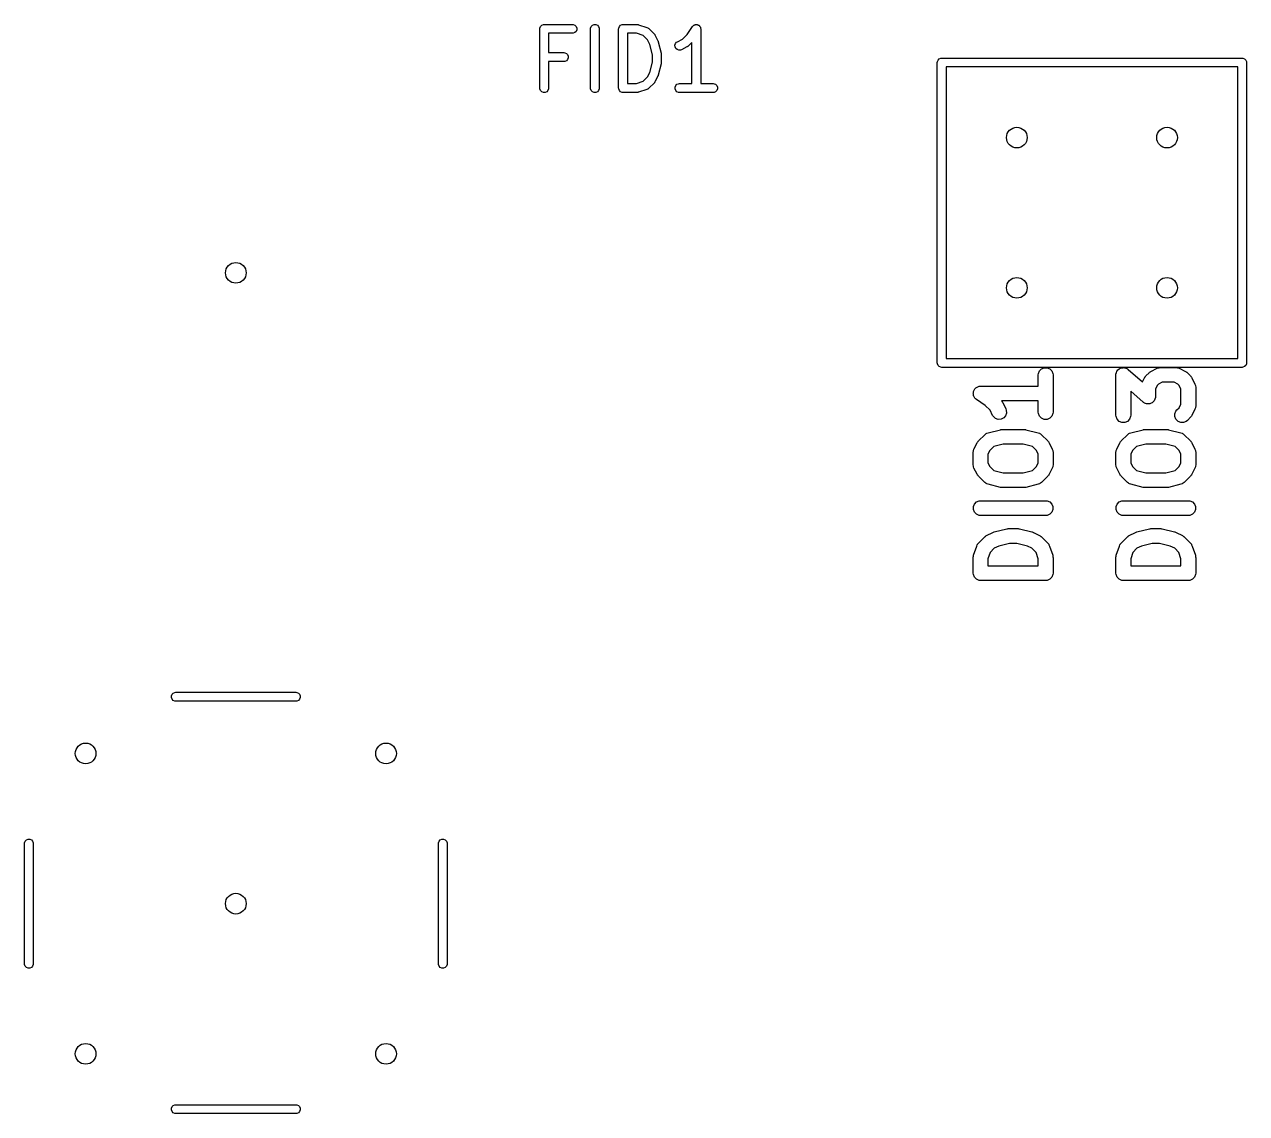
# Model space of a CAD drawing. Header units: inches. Extents: x -2.18 to 1.75, y 0.48 to 2.79.
# Drawn here: x -2.131 to -1.317, y 2.065 to 2.79 of the extents above; entities that cross this region are included whole.
import ezdxf

# ---------------------------------------------------------------- set-up
doc = ezdxf.new("R2010")
doc.units = ezdxf.units.IN
doc.header["$MEASUREMENT"] = 0
doc.layers.add('BLACK', color=250, linetype='CONTINUOUS')

msp = doc.modelspace()

# ---------------------------------------------------------------- linework, layer by layer
at = {"layer": 'BLACK', "linetype": 'CONTINUOUS'}
for p, q in [((-1.78763, 2.78741), (-1.78757, 2.78798)), ((-1.78763, 2.74804), (-1.78763, 2.78741)), ((-1.78757, 2.78798), (-1.78713, 2.78905)), ((-1.78713, 2.78905), (-1.78632, 2.78986)), ((-1.78632, 2.78986), (-1.78525, 2.7903)), ((-1.78525, 2.7903), (-1.78468, 2.79036)), ((-1.78468, 2.79036), (-1.76593, 2.79036)), ((-1.76593, 2.78446), (-1.78172, 2.78446)), ((-1.78172, 2.78446), (-1.78172, 2.77161)), ((-1.76593, 2.79036), (-1.76535, 2.7903)), ((-1.76535, 2.78451), (-1.76593, 2.78446)), ((-1.76535, 2.7903), (-1.76429, 2.78986)), ((-1.76429, 2.78495), (-1.76535, 2.78451)), ((-1.76429, 2.78986), (-1.76347, 2.78905)), ((-1.76347, 2.78577), (-1.76429, 2.78495)), ((-1.76347, 2.78905), (-1.76303, 2.78798)), ((-1.76303, 2.78683), (-1.76347, 2.78577)), ((-1.76303, 2.78798), (-1.76303, 2.78683)), ((-1.75388, 2.78741), (-1.75383, 2.78798)), ((-1.75388, 2.74804), (-1.75388, 2.78741)), ((-1.75383, 2.78798), (-1.75338, 2.78905)), ((-1.75338, 2.78905), (-1.75257, 2.78986)), ((-1.75257, 2.78986), (-1.75151, 2.7903)), ((-1.75151, 2.7903), (-1.75035, 2.7903)), ((-1.75035, 2.7903), (-1.74929, 2.78986)), ((-1.74929, 2.78986), (-1.74847, 2.78905)), ((-1.74847, 2.78905), (-1.74803, 2.78798)), ((-1.74803, 2.78798), (-1.74798, 2.78741)), ((-1.74798, 2.78741), (-1.74798, 2.74804)), ((-1.73513, 2.78741), (-1.73508, 2.78798)), ((-1.73513, 2.74804), (-1.73513, 2.78741)), ((-1.73508, 2.78798), (-1.73464, 2.78905)), ((-1.73464, 2.78905), (-1.73382, 2.78986)), ((-1.73382, 2.78986), (-1.73276, 2.7903)), ((-1.73276, 2.7903), (-1.73218, 2.79036)), ((-1.73218, 2.79036), (-1.72281, 2.79036)), ((-1.72329, 2.78446), (-1.72923, 2.78446)), ((-1.72923, 2.78446), (-1.72923, 2.75099)), ((-1.71878, 2.78295), (-1.72329, 2.78446)), ((-1.72281, 2.79036), (-1.72252, 2.79033)), ((-1.72252, 2.79033), (-1.72244, 2.79034)), ((-1.72244, 2.79034), (-1.72234, 2.79032)), ((-1.72234, 2.79032), (-1.72223, 2.7903)), ((-1.72223, 2.7903), (-1.72216, 2.79027)), ((-1.72216, 2.79027), (-1.72187, 2.79021)), ((-1.72187, 2.79021), (-1.71625, 2.78834)), ((-1.71586, 2.78004), (-1.71878, 2.78295)), ((-1.71625, 2.78834), (-1.71572, 2.7881)), ((-1.71572, 2.7881), (-1.71564, 2.78803)), ((-1.71564, 2.78803), (-1.71554, 2.78799)), ((-1.71554, 2.78799), (-1.7151, 2.78762)), ((-1.7151, 2.78762), (-1.71135, 2.78387)), ((-1.71135, 2.78387), (-1.71116, 2.78365)), ((-1.71116, 2.78365), (-1.7111, 2.78359)), ((-1.7111, 2.78359), (-1.71105, 2.78351)), ((-1.71105, 2.78351), (-1.71098, 2.78342)), ((-1.71098, 2.78342), (-1.71095, 2.78335)), ((-1.71095, 2.78335), (-1.71079, 2.7831)), ((-1.71079, 2.7831), (-1.70892, 2.77936)), ((-1.69269, 2.78046), (-1.68948, 2.78367)), ((-1.68948, 2.78367), (-1.6859, 2.78905)), ((-1.6859, 2.78905), (-1.68589, 2.78905)), ((-1.68589, 2.78905), (-1.68553, 2.78949)), ((-1.68589, 2.78905), (-1.68589, 2.78905)), ((-1.68589, 2.78905), (-1.68589, 2.78905)), ((-1.68553, 2.78949), (-1.68529, 2.78966)), ((-1.68529, 2.78966), (-1.68508, 2.78986)), ((-1.68508, 2.78986), (-1.68481, 2.78997)), ((-1.68481, 2.78997), (-1.68457, 2.79014)), ((-1.68457, 2.79014), (-1.68428, 2.79019)), ((-1.68428, 2.79019), (-1.68401, 2.7903)), ((-1.68401, 2.7903), (-1.68373, 2.7903)), ((-1.68373, 2.7903), (-1.68344, 2.79036)), ((-1.68344, 2.79036), (-1.68315, 2.7903)), ((-1.68315, 2.7903), (-1.68286, 2.7903)), ((-1.68286, 2.7903), (-1.6826, 2.79019)), ((-1.6826, 2.79019), (-1.68231, 2.79014)), ((-1.68231, 2.79014), (-1.68207, 2.78998)), ((-1.68207, 2.78998), (-1.6818, 2.78986)), ((-1.6818, 2.78986), (-1.68159, 2.78966)), ((-1.68159, 2.78966), (-1.68135, 2.7895)), ((-1.68135, 2.7895), (-1.68119, 2.78926)), ((-1.68119, 2.78926), (-1.68098, 2.78905)), ((-1.68098, 2.78905), (-1.68087, 2.78878)), ((-1.68087, 2.78878), (-1.68071, 2.78854)), ((-1.68071, 2.78854), (-1.68065, 2.78825)), ((-1.68065, 2.78825), (-1.68054, 2.78798)), ((-1.68054, 2.78798), (-1.68049, 2.78741)), ((-1.68049, 2.78741), (-1.68049, 2.78741)), ((-1.68049, 2.78741), (-1.68049, 2.78741)), ((-1.68049, 2.78741), (-1.68049, 2.78741)), ((-1.68049, 2.78741), (-1.68049, 2.75099)), ((-1.71435, 2.777), (-1.71586, 2.78004)), ((-1.71264, 2.77017), (-1.71435, 2.777)), ((-1.70892, 2.77936), (-1.7089, 2.77931)), ((-1.7089, 2.77931), (-1.70889, 2.7793)), ((-1.70889, 2.7793), (-1.7088, 2.77906)), ((-1.7088, 2.77906), (-1.70871, 2.77881)), ((-1.70871, 2.77881), (-1.70871, 2.77879)), ((-1.70871, 2.77879), (-1.7087, 2.77875)), ((-1.7087, 2.77875), (-1.70682, 2.77125)), ((-1.69762, 2.77653), (-1.69725, 2.77762)), ((-1.69753, 2.77538), (-1.69762, 2.77653)), ((-1.69702, 2.77435), (-1.69753, 2.77538)), ((-1.69725, 2.77762), (-1.6965, 2.77849)), ((-1.6965, 2.77849), (-1.69601, 2.7788)), ((-1.69601, 2.7788), (-1.69269, 2.78046)), ((-1.68962, 2.77539), (-1.69337, 2.77352)), ((-1.68937, 2.77555), (-1.68962, 2.77539)), ((-1.6893, 2.77558), (-1.68937, 2.77555)), ((-1.68922, 2.77565), (-1.6893, 2.77558)), ((-1.68913, 2.7757), (-1.68922, 2.77565)), ((-1.68908, 2.77576), (-1.68913, 2.7757)), ((-1.68885, 2.77595), (-1.68908, 2.77576)), ((-1.68639, 2.77841), (-1.68885, 2.77595)), ((-1.68639, 2.75099), (-1.68639, 2.77841)), ((-1.78172, 2.77161), (-1.77155, 2.77161)), ((-1.77155, 2.77161), (-1.77098, 2.77156)), ((-1.77098, 2.77156), (-1.76991, 2.77112)), ((-1.76991, 2.77112), (-1.7691, 2.7703)), ((-1.7691, 2.76702), (-1.76991, 2.76621)), ((-1.7691, 2.7703), (-1.76866, 2.76924)), ((-1.76866, 2.76809), (-1.7691, 2.76702)), ((-1.76866, 2.76924), (-1.76866, 2.76809)), ((-1.71264, 2.76528), (-1.71264, 2.77017)), ((-1.70682, 2.77125), (-1.70681, 2.77115)), ((-1.70681, 2.77115), (-1.70679, 2.77111)), ((-1.70679, 2.77111), (-1.70677, 2.77089)), ((-1.70677, 2.77089), (-1.70674, 2.77068)), ((-1.70674, 2.77068), (-1.70674, 2.77064)), ((-1.70674, 2.77064), (-1.70673, 2.77054)), ((-1.70673, 2.77054), (-1.70673, 2.76491)), ((-1.69615, 2.77359), (-1.69702, 2.77435)), ((-1.69506, 2.77323), (-1.69615, 2.77359)), ((-1.69391, 2.77331), (-1.69506, 2.77323)), ((-1.69337, 2.77352), (-1.69391, 2.77331)), ((-1.5229, 2.76558), (-1.52246, 2.76664)), ((-1.52246, 2.76664), (-1.52164, 2.76746)), ((-1.52164, 2.76746), (-1.52058, 2.7679)), ((-1.52058, 2.7679), (-1.52, 2.76795)), ((-1.52, 2.76795), (-1.32, 2.76795)), ((-1.32, 2.76795), (-1.31942, 2.7679)), ((-1.31942, 2.7679), (-1.31836, 2.76746)), ((-1.31836, 2.76746), (-1.31754, 2.76664)), ((-1.31754, 2.76664), (-1.3171, 2.76558)), ((-1.77155, 2.76571), (-1.78172, 2.76571)), ((-1.78172, 2.76571), (-1.78172, 2.74804)), ((-1.77098, 2.76577), (-1.77155, 2.76571)), ((-1.76991, 2.76621), (-1.77098, 2.76577)), ((-1.71435, 2.75844), (-1.71264, 2.76528)), ((-1.70682, 2.7642), (-1.7087, 2.7567)), ((-1.70681, 2.7643), (-1.70682, 2.7642)), ((-1.70679, 2.76434), (-1.70681, 2.7643)), ((-1.70677, 2.76455), (-1.70679, 2.76434)), ((-1.70674, 2.76477), (-1.70677, 2.76455)), ((-1.70673, 2.76491), (-1.70674, 2.76481)), ((-1.70674, 2.76481), (-1.70674, 2.76477)), ((-1.52295, 2.765), (-1.5229, 2.76558)), ((-1.52295, 2.565), (-1.52295, 2.765)), ((-1.51705, 2.76205), (-1.51705, 2.56795)), ((-1.32295, 2.76205), (-1.51705, 2.76205)), ((-1.32295, 2.56795), (-1.32295, 2.76205)), ((-1.3171, 2.76558), (-1.31705, 2.765)), ((-1.31705, 2.765), (-1.31705, 2.565)), ((-1.72923, 2.75099), (-1.72329, 2.75099)), ((-1.72329, 2.75099), (-1.71878, 2.75249)), ((-1.71878, 2.75249), (-1.71586, 2.75541)), ((-1.71586, 2.75541), (-1.71435, 2.75844)), ((-1.71135, 2.75158), (-1.7151, 2.74783)), ((-1.71116, 2.7518), (-1.71135, 2.75158)), ((-1.7111, 2.75185), (-1.71116, 2.7518)), ((-1.71105, 2.75194), (-1.7111, 2.75185)), ((-1.71098, 2.75202), (-1.71105, 2.75194)), ((-1.71095, 2.75209), (-1.71098, 2.75202)), ((-1.71079, 2.75234), (-1.71095, 2.75209)), ((-1.70892, 2.75609), (-1.71079, 2.75234)), ((-1.7089, 2.75613), (-1.70892, 2.75609)), ((-1.70889, 2.75615), (-1.7089, 2.75613)), ((-1.7088, 2.75639), (-1.70889, 2.75615)), ((-1.70871, 2.75663), (-1.7088, 2.75639)), ((-1.7087, 2.7567), (-1.70871, 2.75665)), ((-1.70871, 2.75665), (-1.70871, 2.75663)), ((-1.69714, 2.74968), (-1.69633, 2.75049)), ((-1.69633, 2.75049), (-1.69526, 2.75093)), ((-1.69526, 2.75093), (-1.69469, 2.75099)), ((-1.69469, 2.75099), (-1.68639, 2.75099)), ((-1.68049, 2.75099), (-1.67219, 2.75099)), ((-1.67219, 2.75099), (-1.67161, 2.75093)), ((-1.67161, 2.75093), (-1.67055, 2.75049)), ((-1.67055, 2.75049), (-1.66973, 2.74968)), ((-1.78757, 2.74746), (-1.78763, 2.74804)), ((-1.78713, 2.7464), (-1.78757, 2.74746)), ((-1.78632, 2.74558), (-1.78713, 2.7464)), ((-1.78525, 2.74514), (-1.78632, 2.74558)), ((-1.7841, 2.74514), (-1.78525, 2.74514)), ((-1.78304, 2.74558), (-1.7841, 2.74514)), ((-1.78222, 2.7464), (-1.78304, 2.74558)), ((-1.78178, 2.74746), (-1.78222, 2.7464)), ((-1.78172, 2.74804), (-1.78178, 2.74746)), ((-1.75383, 2.74746), (-1.75388, 2.74804)), ((-1.75338, 2.7464), (-1.75383, 2.74746)), ((-1.75257, 2.74558), (-1.75338, 2.7464)), ((-1.75151, 2.74514), (-1.75257, 2.74558)), ((-1.75035, 2.74514), (-1.75151, 2.74514)), ((-1.74929, 2.74558), (-1.75035, 2.74514)), ((-1.74847, 2.7464), (-1.74929, 2.74558)), ((-1.74803, 2.74746), (-1.74847, 2.7464)), ((-1.74798, 2.74804), (-1.74803, 2.74746)), ((-1.73508, 2.74746), (-1.73513, 2.74804)), ((-1.73464, 2.7464), (-1.73508, 2.74746)), ((-1.73382, 2.74558), (-1.73464, 2.7464)), ((-1.73276, 2.74514), (-1.73382, 2.74558)), ((-1.73218, 2.74509), (-1.73276, 2.74514)), ((-1.72281, 2.74509), (-1.73218, 2.74509)), ((-1.72252, 2.74511), (-1.72281, 2.74509)), ((-1.72244, 2.74511), (-1.72252, 2.74511)), ((-1.72234, 2.74513), (-1.72244, 2.74511)), ((-1.72223, 2.74514), (-1.72234, 2.74513)), ((-1.72216, 2.74517), (-1.72223, 2.74514)), ((-1.72187, 2.74524), (-1.72216, 2.74517)), ((-1.71625, 2.74711), (-1.72187, 2.74524)), ((-1.71572, 2.74735), (-1.71625, 2.74711)), ((-1.71564, 2.74742), (-1.71572, 2.74735)), ((-1.71554, 2.74746), (-1.71564, 2.74742)), ((-1.7151, 2.74783), (-1.71554, 2.74746)), ((-1.69758, 2.74861), (-1.69714, 2.74968)), ((-1.69758, 2.74746), (-1.69758, 2.74861)), ((-1.69714, 2.7464), (-1.69758, 2.74746)), ((-1.69633, 2.74558), (-1.69714, 2.7464)), ((-1.69526, 2.74514), (-1.69633, 2.74558)), ((-1.69469, 2.74509), (-1.69526, 2.74514)), ((-1.67219, 2.74509), (-1.69469, 2.74509)), ((-1.67161, 2.74514), (-1.67219, 2.74509)), ((-1.67055, 2.74558), (-1.67161, 2.74514)), ((-1.66973, 2.7464), (-1.67055, 2.74558)), ((-1.66973, 2.74968), (-1.66929, 2.74861)), ((-1.66929, 2.74746), (-1.66973, 2.7464)), ((-1.66929, 2.74861), (-1.66929, 2.74746)), ((-1.5229, 2.56442), (-1.52295, 2.565)), ((-1.52246, 2.56336), (-1.5229, 2.56442)), ((-1.52164, 2.56254), (-1.52246, 2.56336)), ((-1.51705, 2.56795), (-1.32295, 2.56795)), ((-1.31754, 2.56336), (-1.31836, 2.56254)), ((-1.3171, 2.56442), (-1.31754, 2.56336)), ((-1.31705, 2.565), (-1.3171, 2.56442)), ((-1.52058, 2.5621), (-1.52164, 2.56254)), ((-1.52, 2.56205), (-1.52058, 2.5621)), ((-1.32, 2.56205), (-1.52, 2.56205)), ((-1.45573, 2.55702), (-1.45564, 2.55798)), ((-1.45573, 2.54957), (-1.45573, 2.55702)), ((-1.45564, 2.55798), (-1.4549, 2.55976)), ((-1.4549, 2.55976), (-1.45355, 2.56111)), ((-1.45355, 2.56111), (-1.45177, 2.56185)), ((-1.45177, 2.56185), (-1.44985, 2.56185)), ((-1.44985, 2.56185), (-1.44808, 2.56111)), ((-1.44808, 2.56111), (-1.44672, 2.55976)), ((-1.44672, 2.55976), (-1.44599, 2.55798)), ((-1.44599, 2.55798), (-1.44589, 2.55702)), ((-1.44589, 2.55702), (-1.44589, 2.53228)), ((-1.40404, 2.55702), (-1.40399, 2.55753)), ((-1.40404, 2.53021), (-1.40404, 2.55702)), ((-1.404, 2.55766), (-1.40397, 2.55775)), ((-1.40399, 2.55753), (-1.404, 2.55766)), ((-1.40397, 2.55775), (-1.40395, 2.55798)), ((-1.40395, 2.55798), (-1.40364, 2.55872)), ((-1.40364, 2.55872), (-1.40338, 2.55948)), ((-1.40338, 2.55948), (-1.40327, 2.5596)), ((-1.40327, 2.5596), (-1.40321, 2.55976)), ((-1.40321, 2.55976), (-1.40265, 2.56032)), ((-1.40265, 2.56032), (-1.40212, 2.56092)), ((-1.40212, 2.56092), (-1.40197, 2.561)), ((-1.40197, 2.561), (-1.40185, 2.56111)), ((-1.40185, 2.56111), (-1.40111, 2.56142)), ((-1.40111, 2.56142), (-1.4004, 2.56178)), ((-1.4004, 2.56178), (-1.40023, 2.56179)), ((-1.40023, 2.56179), (-1.40008, 2.56185)), ((-1.40008, 2.56185), (-1.39928, 2.56185)), ((-1.39928, 2.56185), (-1.39848, 2.5619)), ((-1.39848, 2.5619), (-1.39832, 2.56185)), ((-1.39832, 2.56185), (-1.39816, 2.56185)), ((-1.39816, 2.56185), (-1.39742, 2.56154)), ((-1.39742, 2.56154), (-1.39666, 2.56129)), ((-1.39666, 2.56129), (-1.39647, 2.56115)), ((-1.39647, 2.56115), (-1.39638, 2.56111)), ((-1.39638, 2.56111), (-1.39629, 2.56102)), ((-1.39629, 2.56102), (-1.39588, 2.56073)), ((-1.39588, 2.56073), (-1.38633, 2.55237)), ((-1.38633, 2.55237), (-1.38496, 2.5551)), ((-1.38496, 2.5551), (-1.3847, 2.55551)), ((-1.3847, 2.55551), (-1.38465, 2.55563)), ((-1.38465, 2.55563), (-1.38454, 2.55577)), ((-1.38454, 2.55577), (-1.38445, 2.55592)), ((-1.38445, 2.55592), (-1.38435, 2.556)), ((-1.38435, 2.556), (-1.38404, 2.55638)), ((-1.38404, 2.55638), (-1.38198, 2.55844)), ((-1.38198, 2.55844), (-1.3816, 2.55875)), ((-1.3816, 2.55875), (-1.38151, 2.55885)), ((-1.38151, 2.55885), (-1.38137, 2.55894)), ((-1.38137, 2.55894), (-1.38123, 2.55905)), ((-1.38123, 2.55905), (-1.38111, 2.5591)), ((-1.38111, 2.5591), (-1.3807, 2.55936)), ((-1.3807, 2.55936), (-1.37657, 2.56142)), ((-1.37657, 2.56142), (-1.37567, 2.56177)), ((-1.37567, 2.56177), (-1.3755, 2.56178)), ((-1.3755, 2.56178), (-1.37533, 2.56185)), ((-1.37533, 2.56185), (-1.37437, 2.56194)), ((-1.37437, 2.56194), (-1.36406, 2.56194)), ((-1.36406, 2.56194), (-1.3631, 2.56185)), ((-1.3631, 2.56185), (-1.36294, 2.56178)), ((-1.36294, 2.56178), (-1.36276, 2.56177)), ((-1.36276, 2.56177), (-1.36186, 2.56142)), ((-1.36186, 2.56142), (-1.35774, 2.55936)), ((-1.35774, 2.55936), (-1.35732, 2.5591)), ((-1.35732, 2.5591), (-1.3572, 2.55905)), ((-1.3572, 2.55905), (-1.35707, 2.55894)), ((-1.35707, 2.55894), (-1.35692, 2.55885)), ((-1.35692, 2.55885), (-1.35683, 2.55875)), ((-1.35683, 2.55875), (-1.35646, 2.55844)), ((-1.35646, 2.55844), (-1.35439, 2.55638)), ((-1.35439, 2.55638), (-1.35408, 2.556)), ((-1.35408, 2.556), (-1.35399, 2.55592)), ((-1.35399, 2.55592), (-1.35389, 2.55577)), ((-1.35389, 2.55577), (-1.35378, 2.55563)), ((-1.35378, 2.55563), (-1.35373, 2.55551)), ((-1.35373, 2.55551), (-1.35347, 2.5551)), ((-1.35347, 2.5551), (-1.35141, 2.55097)), ((-1.31942, 2.5621), (-1.32, 2.56205)), ((-1.31836, 2.56254), (-1.31942, 2.5621)), ((-1.49867, 2.54653), (-1.4984, 2.54693)), ((-1.4984, 2.54693), (-1.49821, 2.54738)), ((-1.49821, 2.54738), (-1.49787, 2.54772)), ((-1.49787, 2.54772), (-1.4976, 2.54813)), ((-1.4976, 2.54813), (-1.4972, 2.5484)), ((-1.4972, 2.5484), (-1.49685, 2.54874)), ((-1.49685, 2.54874), (-1.49641, 2.54893)), ((-1.49641, 2.54893), (-1.49601, 2.54919)), ((-1.49601, 2.54919), (-1.49553, 2.54929)), ((-1.49553, 2.54929), (-1.49508, 2.54948)), ((-1.49508, 2.54948), (-1.49413, 2.54957)), ((-1.49413, 2.54957), (-1.49412, 2.54957)), ((-1.49412, 2.54957), (-1.49412, 2.54957)), ((-1.49412, 2.54957), (-1.49412, 2.54957)), ((-1.49412, 2.54957), (-1.45573, 2.54957)), ((-1.37651, 2.54998), (-1.3777, 2.54761)), ((-1.3777, 2.54761), (-1.3777, 2.54259)), ((-1.37558, 2.55092), (-1.37651, 2.54998)), ((-1.37321, 2.5521), (-1.37558, 2.55092)), ((-1.36522, 2.5521), (-1.37321, 2.5521)), ((-1.36285, 2.55092), (-1.36522, 2.5521)), ((-1.36192, 2.54998), (-1.36285, 2.55092)), ((-1.36073, 2.54761), (-1.36192, 2.54998)), ((-1.36073, 2.53756), (-1.36073, 2.54761)), ((-1.35141, 2.55097), (-1.35107, 2.55007)), ((-1.35107, 2.55007), (-1.35105, 2.5499)), ((-1.35105, 2.5499), (-1.35099, 2.54973)), ((-1.35099, 2.54973), (-1.35089, 2.54877)), ((-1.35089, 2.54877), (-1.35089, 2.5364)), ((-1.49904, 2.54464), (-1.49895, 2.54512)), ((-1.49895, 2.54417), (-1.49904, 2.54464)), ((-1.49895, 2.54561), (-1.49876, 2.54605)), ((-1.49895, 2.54512), (-1.49895, 2.54561)), ((-1.49895, 2.54369), (-1.49895, 2.54417)), ((-1.49876, 2.54324), (-1.49895, 2.54369)), ((-1.49876, 2.54605), (-1.49867, 2.54653)), ((-1.49866, 2.54276), (-1.49876, 2.54324)), ((-1.4984, 2.54236), (-1.49866, 2.54276)), ((-1.49821, 2.54192), (-1.4984, 2.54236)), ((-1.49787, 2.54157), (-1.49821, 2.54192)), ((-1.4976, 2.54117), (-1.49787, 2.54157)), ((-1.49686, 2.54056), (-1.4976, 2.54117)), ((-1.49685, 2.54056), (-1.49686, 2.54056)), ((-1.49685, 2.54055), (-1.49685, 2.54056)), ((-1.49685, 2.54056), (-1.49685, 2.54056)), ((-1.49107, 2.5367), (-1.49685, 2.54055)), ((-1.45573, 2.53973), (-1.4802, 2.53973)), ((-1.4802, 2.53973), (-1.48002, 2.5395)), ((-1.48002, 2.5395), (-1.47992, 2.53942)), ((-1.47992, 2.53942), (-1.47983, 2.53927)), ((-1.47983, 2.53927), (-1.47972, 2.53913)), ((-1.47972, 2.53913), (-1.47967, 2.53901)), ((-1.47967, 2.53901), (-1.47941, 2.5386)), ((-1.45573, 2.53228), (-1.45573, 2.53973)), ((-1.38586, 2.53888), (-1.3942, 2.54618)), ((-1.3942, 2.54618), (-1.3942, 2.53021)), ((-1.38545, 2.53859), (-1.38586, 2.53888)), ((-1.37909, 2.53929), (-1.37962, 2.53869)), ((-1.37853, 2.53985), (-1.37909, 2.53929)), ((-1.37847, 2.54001), (-1.37853, 2.53985)), ((-1.37836, 2.54013), (-1.37847, 2.54001)), ((-1.3781, 2.54089), (-1.37836, 2.54013)), ((-1.37779, 2.54163), (-1.3781, 2.54089)), ((-1.37777, 2.54186), (-1.37779, 2.54163)), ((-1.37774, 2.54195), (-1.37777, 2.54186)), ((-1.3777, 2.54259), (-1.37775, 2.54208)), ((-1.37775, 2.54208), (-1.37774, 2.54195)), ((-1.48785, 2.53349), (-1.49107, 2.5367)), ((-1.48615, 2.53008), (-1.48785, 2.53349)), ((-1.47941, 2.5386), (-1.47734, 2.53448)), ((-1.47686, 2.53166), (-1.47747, 2.52984)), ((-1.47734, 2.53448), (-1.477, 2.53358)), ((-1.477, 2.53358), (-1.47686, 2.53166)), ((-1.45564, 2.53132), (-1.45573, 2.53228)), ((-1.4549, 2.52954), (-1.45564, 2.53132)), ((-1.44599, 2.53132), (-1.44672, 2.52954)), ((-1.44589, 2.53228), (-1.44599, 2.53132)), ((-1.38536, 2.5385), (-1.38545, 2.53859)), ((-1.38527, 2.53846), (-1.38536, 2.5385)), ((-1.38508, 2.53832), (-1.38527, 2.53846)), ((-1.38432, 2.53807), (-1.38508, 2.53832)), ((-1.38358, 2.53776), (-1.38432, 2.53807)), ((-1.38342, 2.53776), (-1.38358, 2.53776)), ((-1.38326, 2.53771), (-1.38342, 2.53776)), ((-1.38246, 2.53776), (-1.38326, 2.53771)), ((-1.38166, 2.53776), (-1.38246, 2.53776)), ((-1.38151, 2.53782), (-1.38166, 2.53776)), ((-1.38134, 2.53784), (-1.38151, 2.53782)), ((-1.38063, 2.53819), (-1.38134, 2.53784)), ((-1.37989, 2.5385), (-1.38063, 2.53819)), ((-1.37977, 2.53861), (-1.37989, 2.5385)), ((-1.37962, 2.53869), (-1.37977, 2.53861)), ((-1.36476, 2.53117), (-1.36403, 2.53295)), ((-1.36476, 2.52925), (-1.36476, 2.53117)), ((-1.36403, 2.53295), (-1.36342, 2.53369)), ((-1.36342, 2.53369), (-1.36192, 2.53519)), ((-1.36192, 2.53519), (-1.36073, 2.53756)), ((-1.35141, 2.5342), (-1.35347, 2.53008)), ((-1.35107, 2.5351), (-1.35141, 2.5342)), ((-1.35105, 2.53528), (-1.35107, 2.5351)), ((-1.35099, 2.53544), (-1.35105, 2.53528)), ((-1.35089, 2.5364), (-1.35099, 2.53544)), ((-1.48563, 2.52926), (-1.48615, 2.53008)), ((-1.48418, 2.528), (-1.48563, 2.52926)), ((-1.48236, 2.52739), (-1.48418, 2.528)), ((-1.48045, 2.52753), (-1.48236, 2.52739)), ((-1.47873, 2.52839), (-1.48045, 2.52753)), ((-1.47747, 2.52984), (-1.47873, 2.52839)), ((-1.45355, 2.52818), (-1.4549, 2.52954)), ((-1.45177, 2.52745), (-1.45355, 2.52818)), ((-1.44985, 2.52745), (-1.45177, 2.52745)), ((-1.44808, 2.52818), (-1.44985, 2.52745)), ((-1.44672, 2.52954), (-1.44808, 2.52818)), ((-1.40395, 2.52925), (-1.40404, 2.53021)), ((-1.40321, 2.52748), (-1.40395, 2.52925)), ((-1.40185, 2.52612), (-1.40321, 2.52748)), ((-1.40008, 2.52539), (-1.40185, 2.52612)), ((-1.39816, 2.52539), (-1.40008, 2.52539)), ((-1.39638, 2.52612), (-1.39816, 2.52539)), ((-1.39503, 2.52748), (-1.39638, 2.52612)), ((-1.39429, 2.52925), (-1.39503, 2.52748)), ((-1.3942, 2.53021), (-1.39429, 2.52925)), ((-1.36403, 2.52748), (-1.36476, 2.52925)), ((-1.36267, 2.52612), (-1.36403, 2.52748)), ((-1.3609, 2.52539), (-1.36267, 2.52612)), ((-1.35898, 2.52539), (-1.3609, 2.52539)), ((-1.3572, 2.52612), (-1.35898, 2.52539)), ((-1.35646, 2.52673), (-1.3572, 2.52612)), ((-1.35439, 2.5288), (-1.35646, 2.52673)), ((-1.35408, 2.52917), (-1.35439, 2.5288)), ((-1.35399, 2.52926), (-1.35408, 2.52917)), ((-1.35389, 2.52941), (-1.35399, 2.52926)), ((-1.35378, 2.52954), (-1.35389, 2.52941)), ((-1.35373, 2.52966), (-1.35378, 2.52954)), ((-1.35347, 2.53008), (-1.35373, 2.52966)), ((-1.49554, 2.51307), (-1.49141, 2.5172)), ((-1.49141, 2.5172), (-1.49067, 2.51781)), ((-1.49067, 2.51781), (-1.49033, 2.51795)), ((-1.49033, 2.51795), (-1.49003, 2.51817)), ((-1.49003, 2.51817), (-1.48913, 2.51849)), ((-1.48913, 2.51849), (-1.48088, 2.52055)), ((-1.48088, 2.52055), (-1.48071, 2.52058)), ((-1.48071, 2.52058), (-1.48064, 2.5206)), ((-1.48064, 2.5206), (-1.48028, 2.52064)), ((-1.48028, 2.52064), (-1.47992, 2.52069)), ((-1.47992, 2.52069), (-1.47985, 2.52068)), ((-1.47985, 2.52068), (-1.47968, 2.5207)), ((-1.47968, 2.5207), (-1.46525, 2.5207)), ((-1.46525, 2.5207), (-1.46508, 2.52068)), ((-1.46508, 2.52068), (-1.46501, 2.52069)), ((-1.46501, 2.52069), (-1.46465, 2.52064)), ((-1.46465, 2.52064), (-1.46429, 2.5206)), ((-1.46429, 2.5206), (-1.46422, 2.52058)), ((-1.46422, 2.52058), (-1.46405, 2.52055)), ((-1.46405, 2.52055), (-1.4558, 2.51849)), ((-1.4558, 2.51849), (-1.4549, 2.51817)), ((-1.4549, 2.51817), (-1.4546, 2.51795)), ((-1.4546, 2.51795), (-1.45426, 2.51781)), ((-1.45426, 2.51781), (-1.45352, 2.5172)), ((-1.45352, 2.5172), (-1.44939, 2.51307)), ((-1.40054, 2.51307), (-1.39641, 2.5172)), ((-1.39641, 2.5172), (-1.39567, 2.51781)), ((-1.39567, 2.51781), (-1.39533, 2.51795)), ((-1.39533, 2.51795), (-1.39503, 2.51817)), ((-1.39503, 2.51817), (-1.39413, 2.51849)), ((-1.39413, 2.51849), (-1.38588, 2.52055)), ((-1.38588, 2.52055), (-1.38571, 2.52058)), ((-1.38571, 2.52058), (-1.38564, 2.5206)), ((-1.38564, 2.5206), (-1.38528, 2.52064)), ((-1.38528, 2.52064), (-1.38492, 2.52069)), ((-1.38492, 2.52069), (-1.38485, 2.52068)), ((-1.38485, 2.52068), (-1.38468, 2.5207)), ((-1.38468, 2.5207), (-1.37025, 2.5207)), ((-1.37025, 2.5207), (-1.37008, 2.52068)), ((-1.37008, 2.52068), (-1.37001, 2.52069)), ((-1.37001, 2.52069), (-1.36965, 2.52064)), ((-1.36965, 2.52064), (-1.36929, 2.5206)), ((-1.36929, 2.5206), (-1.36922, 2.52058)), ((-1.36922, 2.52058), (-1.36905, 2.52055)), ((-1.36905, 2.52055), (-1.3608, 2.51849)), ((-1.3608, 2.51849), (-1.3599, 2.51817)), ((-1.3599, 2.51817), (-1.3596, 2.51795)), ((-1.3596, 2.51795), (-1.35926, 2.51781)), ((-1.35926, 2.51781), (-1.35852, 2.5172)), ((-1.35852, 2.5172), (-1.35439, 2.51307)), ((-1.49904, 2.50547), (-1.49895, 2.50643)), ((-1.49895, 2.50643), (-1.49888, 2.50659)), ((-1.49888, 2.50659), (-1.49887, 2.50677)), ((-1.49887, 2.50677), (-1.49852, 2.50767)), ((-1.49852, 2.50767), (-1.49646, 2.51179)), ((-1.49646, 2.51179), (-1.4962, 2.51221)), ((-1.4962, 2.51221), (-1.49615, 2.51233)), ((-1.49615, 2.51233), (-1.49604, 2.51246)), ((-1.49604, 2.51246), (-1.49594, 2.51261)), ((-1.49594, 2.51261), (-1.49585, 2.51269)), ((-1.49585, 2.51269), (-1.49554, 2.51307)), ((-1.48801, 2.50668), (-1.4892, 2.50431)), ((-1.48542, 2.50927), (-1.48801, 2.50668)), ((-1.47908, 2.51086), (-1.48542, 2.50927)), ((-1.46585, 2.51086), (-1.47908, 2.51086)), ((-1.45951, 2.50927), (-1.46585, 2.51086)), ((-1.45692, 2.50668), (-1.45951, 2.50927)), ((-1.45573, 2.50431), (-1.45692, 2.50668)), ((-1.44939, 2.51307), (-1.44908, 2.51269)), ((-1.44908, 2.51269), (-1.44899, 2.51261)), ((-1.44899, 2.51261), (-1.44889, 2.51246)), ((-1.44889, 2.51246), (-1.44878, 2.51233)), ((-1.44878, 2.51233), (-1.44873, 2.51221)), ((-1.44873, 2.51221), (-1.44847, 2.51179)), ((-1.44847, 2.51179), (-1.44641, 2.50767)), ((-1.44641, 2.50767), (-1.44607, 2.50677)), ((-1.44607, 2.50677), (-1.44605, 2.50659)), ((-1.44605, 2.50659), (-1.44599, 2.50643)), ((-1.44599, 2.50643), (-1.44589, 2.50547)), ((-1.40404, 2.50547), (-1.40395, 2.50643)), ((-1.40395, 2.50643), (-1.40388, 2.50659)), ((-1.40388, 2.50659), (-1.40387, 2.50677)), ((-1.40387, 2.50677), (-1.40352, 2.50767)), ((-1.40352, 2.50767), (-1.40146, 2.51179)), ((-1.40146, 2.51179), (-1.4012, 2.51221)), ((-1.4012, 2.51221), (-1.40115, 2.51233)), ((-1.40115, 2.51233), (-1.40104, 2.51246)), ((-1.40104, 2.51246), (-1.40094, 2.51261)), ((-1.40094, 2.51261), (-1.40085, 2.51269)), ((-1.40085, 2.51269), (-1.40054, 2.51307)), ((-1.39301, 2.50668), (-1.3942, 2.50431)), ((-1.39042, 2.50927), (-1.39301, 2.50668)), ((-1.38408, 2.51086), (-1.39042, 2.50927)), ((-1.37085, 2.51086), (-1.38408, 2.51086)), ((-1.36451, 2.50927), (-1.37085, 2.51086)), ((-1.36192, 2.50668), (-1.36451, 2.50927)), ((-1.36073, 2.50431), (-1.36192, 2.50668)), ((-1.35439, 2.51307), (-1.35408, 2.51269)), ((-1.35408, 2.51269), (-1.35399, 2.51261)), ((-1.35399, 2.51261), (-1.35389, 2.51246)), ((-1.35389, 2.51246), (-1.35378, 2.51233)), ((-1.35378, 2.51233), (-1.35373, 2.51221)), ((-1.35373, 2.51221), (-1.35347, 2.51179)), ((-1.35347, 2.51179), (-1.35141, 2.50767)), ((-1.35141, 2.50767), (-1.35107, 2.50677)), ((-1.35107, 2.50677), (-1.35105, 2.50659)), ((-1.35105, 2.50659), (-1.35099, 2.50643)), ((-1.35099, 2.50643), (-1.35089, 2.50547)), ((-1.49904, 2.49722), (-1.49904, 2.50547)), ((-1.4892, 2.50431), (-1.4892, 2.49838)), ((-1.4892, 2.49838), (-1.48801, 2.49601)), ((-1.45692, 2.49601), (-1.45573, 2.49838)), ((-1.45573, 2.49838), (-1.45573, 2.50431)), ((-1.44589, 2.50547), (-1.44589, 2.49722)), ((-1.40404, 2.49722), (-1.40404, 2.50547)), ((-1.3942, 2.50431), (-1.3942, 2.49838)), ((-1.3942, 2.49838), (-1.39301, 2.49601)), ((-1.36192, 2.49601), (-1.36073, 2.49838)), ((-1.36073, 2.49838), (-1.36073, 2.50431)), ((-1.35089, 2.50547), (-1.35089, 2.49722)), ((-1.49895, 2.49626), (-1.49904, 2.49722)), ((-1.49888, 2.49609), (-1.49895, 2.49626)), ((-1.49887, 2.49592), (-1.49888, 2.49609)), ((-1.49852, 2.49502), (-1.49887, 2.49592)), ((-1.49646, 2.49089), (-1.49852, 2.49502)), ((-1.4962, 2.49048), (-1.49646, 2.49089)), ((-1.49615, 2.49036), (-1.4962, 2.49048)), ((-1.49604, 2.49022), (-1.49615, 2.49036)), ((-1.49594, 2.49008), (-1.49604, 2.49022)), ((-1.49585, 2.48999), (-1.49594, 2.49008)), ((-1.49554, 2.48961), (-1.49585, 2.48999)), ((-1.48801, 2.49601), (-1.48542, 2.49341)), ((-1.48542, 2.49341), (-1.47908, 2.49183)), ((-1.47908, 2.49183), (-1.46585, 2.49183)), ((-1.46585, 2.49183), (-1.45951, 2.49341)), ((-1.45951, 2.49341), (-1.45692, 2.49601)), ((-1.44908, 2.48999), (-1.44939, 2.48961)), ((-1.44899, 2.49008), (-1.44908, 2.48999)), ((-1.44889, 2.49022), (-1.44899, 2.49008)), ((-1.44878, 2.49036), (-1.44889, 2.49022)), ((-1.44873, 2.49048), (-1.44878, 2.49036)), ((-1.44847, 2.49089), (-1.44873, 2.49048)), ((-1.44641, 2.49502), (-1.44847, 2.49089)), ((-1.44607, 2.49592), (-1.44641, 2.49502)), ((-1.44605, 2.49609), (-1.44607, 2.49592)), ((-1.44599, 2.49626), (-1.44605, 2.49609)), ((-1.44589, 2.49722), (-1.44599, 2.49626)), ((-1.40395, 2.49626), (-1.40404, 2.49722)), ((-1.40388, 2.49609), (-1.40395, 2.49626)), ((-1.40387, 2.49592), (-1.40388, 2.49609)), ((-1.40352, 2.49502), (-1.40387, 2.49592)), ((-1.40146, 2.49089), (-1.40352, 2.49502)), ((-1.4012, 2.49048), (-1.40146, 2.49089)), ((-1.40115, 2.49036), (-1.4012, 2.49048)), ((-1.40104, 2.49022), (-1.40115, 2.49036)), ((-1.40094, 2.49008), (-1.40104, 2.49022)), ((-1.40085, 2.48999), (-1.40094, 2.49008)), ((-1.40054, 2.48961), (-1.40085, 2.48999)), ((-1.39301, 2.49601), (-1.39042, 2.49341)), ((-1.39042, 2.49341), (-1.38408, 2.49183)), ((-1.38408, 2.49183), (-1.37085, 2.49183)), ((-1.37085, 2.49183), (-1.36451, 2.49341)), ((-1.36451, 2.49341), (-1.36192, 2.49601)), ((-1.35408, 2.48999), (-1.35439, 2.48961)), ((-1.35399, 2.49008), (-1.35408, 2.48999)), ((-1.35389, 2.49022), (-1.35399, 2.49008)), ((-1.35378, 2.49036), (-1.35389, 2.49022)), ((-1.35373, 2.49048), (-1.35378, 2.49036)), ((-1.35347, 2.49089), (-1.35373, 2.49048)), ((-1.35141, 2.49502), (-1.35347, 2.49089)), ((-1.35107, 2.49592), (-1.35141, 2.49502)), ((-1.35105, 2.49609), (-1.35107, 2.49592)), ((-1.35099, 2.49626), (-1.35105, 2.49609)), ((-1.35089, 2.49722), (-1.35099, 2.49626)), ((-1.49141, 2.48549), (-1.49554, 2.48961)), ((-1.49067, 2.48488), (-1.49141, 2.48549)), ((-1.49033, 2.48474), (-1.49067, 2.48488)), ((-1.49003, 2.48452), (-1.49033, 2.48474)), ((-1.48913, 2.48419), (-1.49003, 2.48452)), ((-1.48088, 2.48213), (-1.48913, 2.48419)), ((-1.48071, 2.48211), (-1.48088, 2.48213)), ((-1.48064, 2.48208), (-1.48071, 2.48211)), ((-1.48028, 2.48204), (-1.48064, 2.48208)), ((-1.47992, 2.48199), (-1.48028, 2.48204)), ((-1.47985, 2.482), (-1.47992, 2.48199)), ((-1.47968, 2.48199), (-1.47985, 2.482)), ((-1.46525, 2.48199), (-1.47968, 2.48199)), ((-1.46508, 2.482), (-1.46525, 2.48199)), ((-1.46501, 2.48199), (-1.46508, 2.482)), ((-1.46465, 2.48204), (-1.46501, 2.48199)), ((-1.46429, 2.48208), (-1.46465, 2.48204)), ((-1.46422, 2.48211), (-1.46429, 2.48208)), ((-1.46405, 2.48213), (-1.46422, 2.48211)), ((-1.4558, 2.48419), (-1.46405, 2.48213)), ((-1.4549, 2.48452), (-1.4558, 2.48419)), ((-1.4546, 2.48474), (-1.4549, 2.48452)), ((-1.45426, 2.48488), (-1.4546, 2.48474)), ((-1.45352, 2.48549), (-1.45426, 2.48488)), ((-1.44939, 2.48961), (-1.45352, 2.48549)), ((-1.39641, 2.48549), (-1.40054, 2.48961)), ((-1.39567, 2.48488), (-1.39641, 2.48549)), ((-1.39533, 2.48474), (-1.39567, 2.48488)), ((-1.39503, 2.48452), (-1.39533, 2.48474)), ((-1.39413, 2.48419), (-1.39503, 2.48452)), ((-1.38588, 2.48213), (-1.39413, 2.48419)), ((-1.38571, 2.48211), (-1.38588, 2.48213)), ((-1.38564, 2.48208), (-1.38571, 2.48211)), ((-1.38528, 2.48204), (-1.38564, 2.48208)), ((-1.38492, 2.48199), (-1.38528, 2.48204)), ((-1.38485, 2.482), (-1.38492, 2.48199)), ((-1.38468, 2.48199), (-1.38485, 2.482)), ((-1.37025, 2.48199), (-1.38468, 2.48199)), ((-1.37008, 2.482), (-1.37025, 2.48199)), ((-1.37001, 2.48199), (-1.37008, 2.482)), ((-1.36965, 2.48204), (-1.37001, 2.48199)), ((-1.36929, 2.48208), (-1.36965, 2.48204)), ((-1.36922, 2.48211), (-1.36929, 2.48208)), ((-1.36905, 2.48213), (-1.36922, 2.48211)), ((-1.3608, 2.48419), (-1.36905, 2.48213)), ((-1.3599, 2.48452), (-1.3608, 2.48419)), ((-1.3596, 2.48474), (-1.3599, 2.48452)), ((-1.35926, 2.48488), (-1.3596, 2.48474)), ((-1.35852, 2.48549), (-1.35926, 2.48488)), ((-1.35439, 2.48961), (-1.35852, 2.48549)), ((-1.49895, 2.46931), (-1.49821, 2.47108)), ((-1.49895, 2.46739), (-1.49895, 2.46931)), ((-1.49821, 2.46561), (-1.49895, 2.46739)), ((-1.49821, 2.47108), (-1.49685, 2.47244)), ((-1.49685, 2.46425), (-1.49821, 2.46561)), ((-1.49685, 2.47244), (-1.49508, 2.47317)), ((-1.49508, 2.47317), (-1.49412, 2.47327)), ((-1.49412, 2.47327), (-1.45081, 2.47327)), ((-1.45081, 2.47327), (-1.44985, 2.47317)), ((-1.44985, 2.47317), (-1.44808, 2.47244)), ((-1.44808, 2.47244), (-1.44672, 2.47108)), ((-1.44672, 2.46561), (-1.44808, 2.46425)), ((-1.44672, 2.47108), (-1.44599, 2.46931)), ((-1.44599, 2.46739), (-1.44672, 2.46561)), ((-1.44599, 2.46931), (-1.44599, 2.46739)), ((-1.40395, 2.46931), (-1.40321, 2.47108)), ((-1.40395, 2.46739), (-1.40395, 2.46931)), ((-1.40321, 2.46561), (-1.40395, 2.46739)), ((-1.40321, 2.47108), (-1.40185, 2.47244)), ((-1.40185, 2.46425), (-1.40321, 2.46561)), ((-1.40185, 2.47244), (-1.40008, 2.47317)), ((-1.40008, 2.47317), (-1.39912, 2.47327)), ((-1.39912, 2.47327), (-1.35581, 2.47327)), ((-1.35581, 2.47327), (-1.35485, 2.47317)), ((-1.35485, 2.47317), (-1.35308, 2.47244)), ((-1.35308, 2.47244), (-1.35172, 2.47108)), ((-1.35172, 2.46561), (-1.35308, 2.46425)), ((-1.35172, 2.47108), (-1.35099, 2.46931)), ((-1.35099, 2.46739), (-1.35172, 2.46561)), ((-1.35099, 2.46931), (-1.35099, 2.46739)), ((-1.49508, 2.46352), (-1.49685, 2.46425)), ((-1.49412, 2.46343), (-1.49508, 2.46352)), ((-1.45081, 2.46343), (-1.49412, 2.46343)), ((-1.44985, 2.46352), (-1.45081, 2.46343)), ((-1.44808, 2.46425), (-1.44985, 2.46352)), ((-1.40008, 2.46352), (-1.40185, 2.46425)), ((-1.39912, 2.46343), (-1.40008, 2.46352)), ((-1.35581, 2.46343), (-1.39912, 2.46343)), ((-1.35485, 2.46352), (-1.35581, 2.46343)), ((-1.35308, 2.46425), (-1.35485, 2.46352)), ((-1.49141, 2.44914), (-1.49103, 2.44945)), ((-1.49103, 2.44945), (-1.49095, 2.44955)), ((-1.49095, 2.44955), (-1.4908, 2.44964)), ((-1.4908, 2.44964), (-1.49067, 2.44975)), ((-1.49067, 2.44975), (-1.49055, 2.4498)), ((-1.49055, 2.4498), (-1.49013, 2.45006)), ((-1.49013, 2.45006), (-1.48601, 2.45213)), ((-1.48601, 2.45213), (-1.48594, 2.45215)), ((-1.48594, 2.45215), (-1.48591, 2.45217)), ((-1.48591, 2.45217), (-1.48551, 2.45232)), ((-1.48551, 2.45232), (-1.48511, 2.45247)), ((-1.48511, 2.45247), (-1.48507, 2.45247)), ((-1.48507, 2.45247), (-1.485, 2.4525)), ((-1.485, 2.4525), (-1.47675, 2.45456)), ((-1.47675, 2.45456), (-1.47659, 2.45459)), ((-1.47659, 2.45459), (-1.47652, 2.45461)), ((-1.47652, 2.45461), (-1.47616, 2.45465)), ((-1.47616, 2.45465), (-1.4758, 2.4547)), ((-1.4758, 2.4547), (-1.47573, 2.45469)), ((-1.47573, 2.45469), (-1.47556, 2.45471)), ((-1.47556, 2.45471), (-1.46937, 2.45471)), ((-1.46937, 2.45471), (-1.4692, 2.45469)), ((-1.4692, 2.45469), (-1.46913, 2.4547)), ((-1.46913, 2.4547), (-1.46877, 2.45465)), ((-1.46877, 2.45465), (-1.46841, 2.45461)), ((-1.46841, 2.45461), (-1.46834, 2.45459)), ((-1.46834, 2.45459), (-1.46818, 2.45456)), ((-1.46818, 2.45456), (-1.45993, 2.4525)), ((-1.45993, 2.4525), (-1.45986, 2.45247)), ((-1.45986, 2.45247), (-1.45982, 2.45247)), ((-1.45982, 2.45247), (-1.45942, 2.45232)), ((-1.45942, 2.45232), (-1.45902, 2.45217)), ((-1.45902, 2.45217), (-1.45899, 2.45215)), ((-1.45899, 2.45215), (-1.45892, 2.45213)), ((-1.45892, 2.45213), (-1.4548, 2.45006)), ((-1.4548, 2.45006), (-1.45438, 2.4498)), ((-1.45438, 2.4498), (-1.45426, 2.44975)), ((-1.45426, 2.44975), (-1.45413, 2.44964)), ((-1.45413, 2.44964), (-1.45398, 2.44955)), ((-1.45398, 2.44955), (-1.4539, 2.44945)), ((-1.4539, 2.44945), (-1.45352, 2.44914)), ((-1.39641, 2.44914), (-1.39603, 2.44945)), ((-1.39603, 2.44945), (-1.39595, 2.44955)), ((-1.39595, 2.44955), (-1.3958, 2.44964)), ((-1.3958, 2.44964), (-1.39567, 2.44975)), ((-1.39567, 2.44975), (-1.39555, 2.4498)), ((-1.39555, 2.4498), (-1.39513, 2.45006)), ((-1.39513, 2.45006), (-1.39101, 2.45213)), ((-1.39101, 2.45213), (-1.39094, 2.45215)), ((-1.39094, 2.45215), (-1.39091, 2.45217)), ((-1.39091, 2.45217), (-1.39051, 2.45232)), ((-1.39051, 2.45232), (-1.39011, 2.45247)), ((-1.39011, 2.45247), (-1.39007, 2.45247)), ((-1.39007, 2.45247), (-1.39, 2.4525)), ((-1.39, 2.4525), (-1.38175, 2.45456)), ((-1.38175, 2.45456), (-1.38159, 2.45459)), ((-1.38159, 2.45459), (-1.38152, 2.45461)), ((-1.38152, 2.45461), (-1.38116, 2.45465)), ((-1.38116, 2.45465), (-1.3808, 2.4547)), ((-1.3808, 2.4547), (-1.38073, 2.45469)), ((-1.38073, 2.45469), (-1.38056, 2.45471)), ((-1.38056, 2.45471), (-1.37437, 2.45471)), ((-1.37437, 2.45471), (-1.3742, 2.45469)), ((-1.3742, 2.45469), (-1.37413, 2.4547)), ((-1.37413, 2.4547), (-1.37377, 2.45465)), ((-1.37377, 2.45465), (-1.37341, 2.45461)), ((-1.37341, 2.45461), (-1.37334, 2.45459)), ((-1.37334, 2.45459), (-1.37318, 2.45456)), ((-1.37318, 2.45456), (-1.36493, 2.4525)), ((-1.36493, 2.4525), (-1.36486, 2.45247)), ((-1.36486, 2.45247), (-1.36482, 2.45247)), ((-1.36482, 2.45247), (-1.36442, 2.45232)), ((-1.36442, 2.45232), (-1.36402, 2.45217)), ((-1.36402, 2.45217), (-1.36399, 2.45215)), ((-1.36399, 2.45215), (-1.36392, 2.45213)), ((-1.36392, 2.45213), (-1.3598, 2.45006)), ((-1.3598, 2.45006), (-1.35938, 2.4498)), ((-1.35938, 2.4498), (-1.35926, 2.44975)), ((-1.35926, 2.44975), (-1.35913, 2.44964)), ((-1.35913, 2.44964), (-1.35898, 2.44955)), ((-1.35898, 2.44955), (-1.3589, 2.44945)), ((-1.3589, 2.44945), (-1.35852, 2.44914)), ((-1.49879, 2.43691), (-1.49673, 2.44309)), ((-1.49673, 2.44309), (-1.49633, 2.44397)), ((-1.49633, 2.44397), (-1.49622, 2.44411)), ((-1.49622, 2.44411), (-1.49615, 2.44427)), ((-1.49615, 2.44427), (-1.49554, 2.44502)), ((-1.49554, 2.44502), (-1.49141, 2.44914)), ((-1.48502, 2.44162), (-1.48776, 2.43888)), ((-1.48209, 2.44308), (-1.48502, 2.44162)), ((-1.47495, 2.44487), (-1.48209, 2.44308)), ((-1.46998, 2.44487), (-1.47495, 2.44487)), ((-1.46284, 2.44308), (-1.46998, 2.44487)), ((-1.45991, 2.44162), (-1.46284, 2.44308)), ((-1.45718, 2.43888), (-1.45991, 2.44162)), ((-1.45352, 2.44914), (-1.44939, 2.44502)), ((-1.44939, 2.44502), (-1.44878, 2.44427)), ((-1.44878, 2.44427), (-1.44871, 2.44411)), ((-1.44871, 2.44411), (-1.4486, 2.44397)), ((-1.4486, 2.44397), (-1.44821, 2.44309)), ((-1.44821, 2.44309), (-1.44614, 2.43691)), ((-1.40379, 2.43691), (-1.40173, 2.44309)), ((-1.40173, 2.44309), (-1.40133, 2.44397)), ((-1.40133, 2.44397), (-1.40122, 2.44411)), ((-1.40122, 2.44411), (-1.40115, 2.44427)), ((-1.40115, 2.44427), (-1.40054, 2.44502)), ((-1.40054, 2.44502), (-1.39641, 2.44914)), ((-1.39002, 2.44162), (-1.39276, 2.43888)), ((-1.38709, 2.44308), (-1.39002, 2.44162)), ((-1.37995, 2.44487), (-1.38709, 2.44308)), ((-1.37498, 2.44487), (-1.37995, 2.44487)), ((-1.36784, 2.44308), (-1.37498, 2.44487)), ((-1.36491, 2.44162), (-1.36784, 2.44308)), ((-1.36218, 2.43888), (-1.36491, 2.44162)), ((-1.35852, 2.44914), (-1.35439, 2.44502)), ((-1.35439, 2.44502), (-1.35378, 2.44427)), ((-1.35378, 2.44427), (-1.35371, 2.44411)), ((-1.35371, 2.44411), (-1.3536, 2.44397)), ((-1.3536, 2.44397), (-1.35321, 2.44309)), ((-1.35321, 2.44309), (-1.35114, 2.43691)), ((-1.49904, 2.43535), (-1.49899, 2.43584)), ((-1.49904, 2.42504), (-1.49904, 2.43535)), ((-1.499, 2.43597), (-1.49896, 2.43614)), ((-1.49899, 2.43584), (-1.499, 2.43597)), ((-1.49896, 2.43614), (-1.49895, 2.43631)), ((-1.49895, 2.43631), (-1.4989, 2.43643)), ((-1.4989, 2.43643), (-1.49879, 2.43691)), ((-1.48776, 2.43888), (-1.4892, 2.43455)), ((-1.4892, 2.43455), (-1.4892, 2.42996)), ((-1.45573, 2.43455), (-1.45718, 2.43888)), ((-1.45573, 2.42996), (-1.45573, 2.43455)), ((-1.44614, 2.43691), (-1.44603, 2.43643)), ((-1.44603, 2.43643), (-1.44599, 2.43631)), ((-1.44599, 2.43631), (-1.44597, 2.43614)), ((-1.44597, 2.43614), (-1.44593, 2.43597)), ((-1.44593, 2.43597), (-1.44594, 2.43584)), ((-1.44594, 2.43584), (-1.44589, 2.43535)), ((-1.44589, 2.43535), (-1.44589, 2.42504)), ((-1.40404, 2.43535), (-1.40399, 2.43584)), ((-1.40404, 2.42504), (-1.40404, 2.43535)), ((-1.404, 2.43597), (-1.40396, 2.43614)), ((-1.40399, 2.43584), (-1.404, 2.43597)), ((-1.40396, 2.43614), (-1.40395, 2.43631)), ((-1.40395, 2.43631), (-1.4039, 2.43643)), ((-1.4039, 2.43643), (-1.40379, 2.43691)), ((-1.39276, 2.43888), (-1.3942, 2.43455)), ((-1.3942, 2.43455), (-1.3942, 2.42996)), ((-1.36073, 2.43455), (-1.36218, 2.43888)), ((-1.36073, 2.42996), (-1.36073, 2.43455)), ((-1.35114, 2.43691), (-1.35103, 2.43643)), ((-1.35103, 2.43643), (-1.35099, 2.43631)), ((-1.35099, 2.43631), (-1.35097, 2.43614)), ((-1.35097, 2.43614), (-1.35093, 2.43597)), ((-1.35093, 2.43597), (-1.35094, 2.43584)), ((-1.35094, 2.43584), (-1.35089, 2.43535)), ((-1.35089, 2.43535), (-1.35089, 2.42504)), ((-1.49895, 2.42408), (-1.49904, 2.42504)), ((-1.4892, 2.42996), (-1.45573, 2.42996)), ((-1.44589, 2.42504), (-1.44599, 2.42408)), ((-1.40395, 2.42408), (-1.40404, 2.42504)), ((-1.3942, 2.42996), (-1.36073, 2.42996)), ((-1.35089, 2.42504), (-1.35099, 2.42408)), ((-1.49821, 2.42231), (-1.49895, 2.42408)), ((-1.49685, 2.42095), (-1.49821, 2.42231)), ((-1.49508, 2.42021), (-1.49685, 2.42095)), ((-1.49412, 2.42012), (-1.49508, 2.42021)), ((-1.45081, 2.42012), (-1.49412, 2.42012)), ((-1.44985, 2.42021), (-1.45081, 2.42012)), ((-1.44808, 2.42095), (-1.44985, 2.42021)), ((-1.44672, 2.42231), (-1.44808, 2.42095)), ((-1.44599, 2.42408), (-1.44672, 2.42231)), ((-1.40321, 2.42231), (-1.40395, 2.42408)), ((-1.40185, 2.42095), (-1.40321, 2.42231)), ((-1.40008, 2.42021), (-1.40185, 2.42095)), ((-1.39912, 2.42012), (-1.40008, 2.42021)), ((-1.35581, 2.42012), (-1.39912, 2.42012)), ((-1.35485, 2.42021), (-1.35581, 2.42012)), ((-1.35308, 2.42095), (-1.35485, 2.42021)), ((-1.35172, 2.42231), (-1.35308, 2.42095)), ((-1.35099, 2.42408), (-1.35172, 2.42231)), ((-2.0329, 2.34337), (-2.03246, 2.34444)), ((-2.03246, 2.34444), (-2.03164, 2.34525)), ((-2.03164, 2.34525), (-2.03058, 2.34569)), ((-2.03058, 2.34569), (-2.03, 2.34575)), ((-2.03, 2.34575), (-1.95, 2.34575)), ((-1.95, 2.34575), (-1.94942, 2.34569)), ((-1.94942, 2.34569), (-1.94836, 2.34525)), ((-1.94836, 2.34525), (-1.94754, 2.34444)), ((-1.94754, 2.34444), (-1.9471, 2.34337)), ((-2.0329, 2.34222), (-2.0329, 2.34337)), ((-2.03246, 2.34115), (-2.0329, 2.34222)), ((-2.03164, 2.34034), (-2.03246, 2.34115)), ((-2.03058, 2.3399), (-2.03164, 2.34034)), ((-2.03, 2.33984), (-2.03058, 2.3399)), ((-1.95, 2.33984), (-2.03, 2.33984)), ((-1.94942, 2.3399), (-1.95, 2.33984)), ((-1.94836, 2.34034), (-1.94942, 2.3399)), ((-1.94754, 2.34115), (-1.94836, 2.34034)), ((-1.9471, 2.34222), (-1.94754, 2.34115)), ((-1.9471, 2.34337), (-1.9471, 2.34222)), ((-2.13069, 2.24558), (-2.13025, 2.24664)), ((-2.13025, 2.24664), (-2.12944, 2.24746)), ((-2.12944, 2.24746), (-2.12837, 2.2479)), ((-2.12837, 2.2479), (-2.12722, 2.2479)), ((-2.12722, 2.2479), (-2.12615, 2.24746)), ((-2.12615, 2.24746), (-2.12534, 2.24664)), ((-2.12534, 2.24664), (-2.1249, 2.24558)), ((-1.8551, 2.24558), (-1.85466, 2.24664)), ((-1.85466, 2.24664), (-1.85385, 2.24746)), ((-1.85385, 2.24746), (-1.85278, 2.2479)), ((-1.85278, 2.2479), (-1.85163, 2.2479)), ((-1.85163, 2.2479), (-1.85056, 2.24746)), ((-1.85056, 2.24746), (-1.84975, 2.24664)), ((-1.84975, 2.24664), (-1.84931, 2.24558)), ((-2.13075, 2.245), (-2.13069, 2.24558)), ((-2.13075, 2.165), (-2.13075, 2.245)), ((-2.1249, 2.24558), (-2.12484, 2.245)), ((-2.12484, 2.245), (-2.12484, 2.165)), ((-1.85516, 2.245), (-1.8551, 2.24558)), ((-1.85516, 2.165), (-1.85516, 2.245)), ((-1.84931, 2.24558), (-1.84925, 2.245)), ((-1.84925, 2.245), (-1.84925, 2.165)), ((-2.13069, 2.16442), (-2.13075, 2.165)), ((-2.12484, 2.165), (-2.1249, 2.16442)), ((-1.8551, 2.16442), (-1.85516, 2.165)), ((-1.84925, 2.165), (-1.84931, 2.16442)), ((-2.13025, 2.16336), (-2.13069, 2.16442)), ((-2.12944, 2.16254), (-2.13025, 2.16336)), ((-2.12837, 2.1621), (-2.12944, 2.16254)), ((-2.12722, 2.1621), (-2.12837, 2.1621)), ((-2.12615, 2.16254), (-2.12722, 2.1621)), ((-2.12534, 2.16336), (-2.12615, 2.16254)), ((-2.1249, 2.16442), (-2.12534, 2.16336)), ((-1.85466, 2.16336), (-1.8551, 2.16442)), ((-1.85385, 2.16254), (-1.85466, 2.16336)), ((-1.85278, 2.1621), (-1.85385, 2.16254)), ((-1.85163, 2.1621), (-1.85278, 2.1621)), ((-1.85056, 2.16254), (-1.85163, 2.1621)), ((-1.84975, 2.16336), (-1.85056, 2.16254)), ((-1.84931, 2.16442), (-1.84975, 2.16336)), ((-2.0329, 2.06878), (-2.03246, 2.06985)), ((-2.0329, 2.06763), (-2.0329, 2.06878)), ((-2.03246, 2.06656), (-2.0329, 2.06763)), ((-2.03246, 2.06985), (-2.03164, 2.07066)), ((-2.03164, 2.07066), (-2.03058, 2.0711)), ((-2.03058, 2.0711), (-2.03, 2.07116)), ((-2.03, 2.07116), (-1.95, 2.07116)), ((-1.95, 2.07116), (-1.94942, 2.0711)), ((-1.94942, 2.0711), (-1.94836, 2.07066)), ((-1.94836, 2.07066), (-1.94754, 2.06985)), ((-1.94754, 2.06985), (-1.9471, 2.06878)), ((-1.9471, 2.06763), (-1.94754, 2.06656)), ((-1.9471, 2.06878), (-1.9471, 2.06763)), ((-2.03164, 2.06575), (-2.03246, 2.06656)), ((-2.03058, 2.06531), (-2.03164, 2.06575)), ((-2.03, 2.06525), (-2.03058, 2.06531)), ((-1.95, 2.06525), (-2.03, 2.06525)), ((-1.94942, 2.06531), (-1.95, 2.06525)), ((-1.94836, 2.06575), (-1.94942, 2.06531)), ((-1.94754, 2.06656), (-1.94836, 2.06575))]:
    msp.add_line(p, q, dxfattribs=at)
at = {"layer": 'BLACK'}
for centre in [(-1.47, 2.715), (-1.47, 2.715), (-1.37, 2.715), (-1.37, 2.715), (-1.99, 2.625), (-1.99, 2.625), (-1.47, 2.615), (-1.47, 2.615), (-1.37, 2.615), (-1.37, 2.615), (-2.09, 2.305), (-2.09, 2.305), (-1.89, 2.305), (-1.89, 2.305), (-1.99, 2.205), (-1.99, 2.205), (-2.09, 2.105), (-2.09, 2.105), (-1.89, 2.105), (-1.89, 2.105)]:
    msp.add_circle(centre, 0.00689, dxfattribs=at)

doc.saveas('drawing.dxf')
